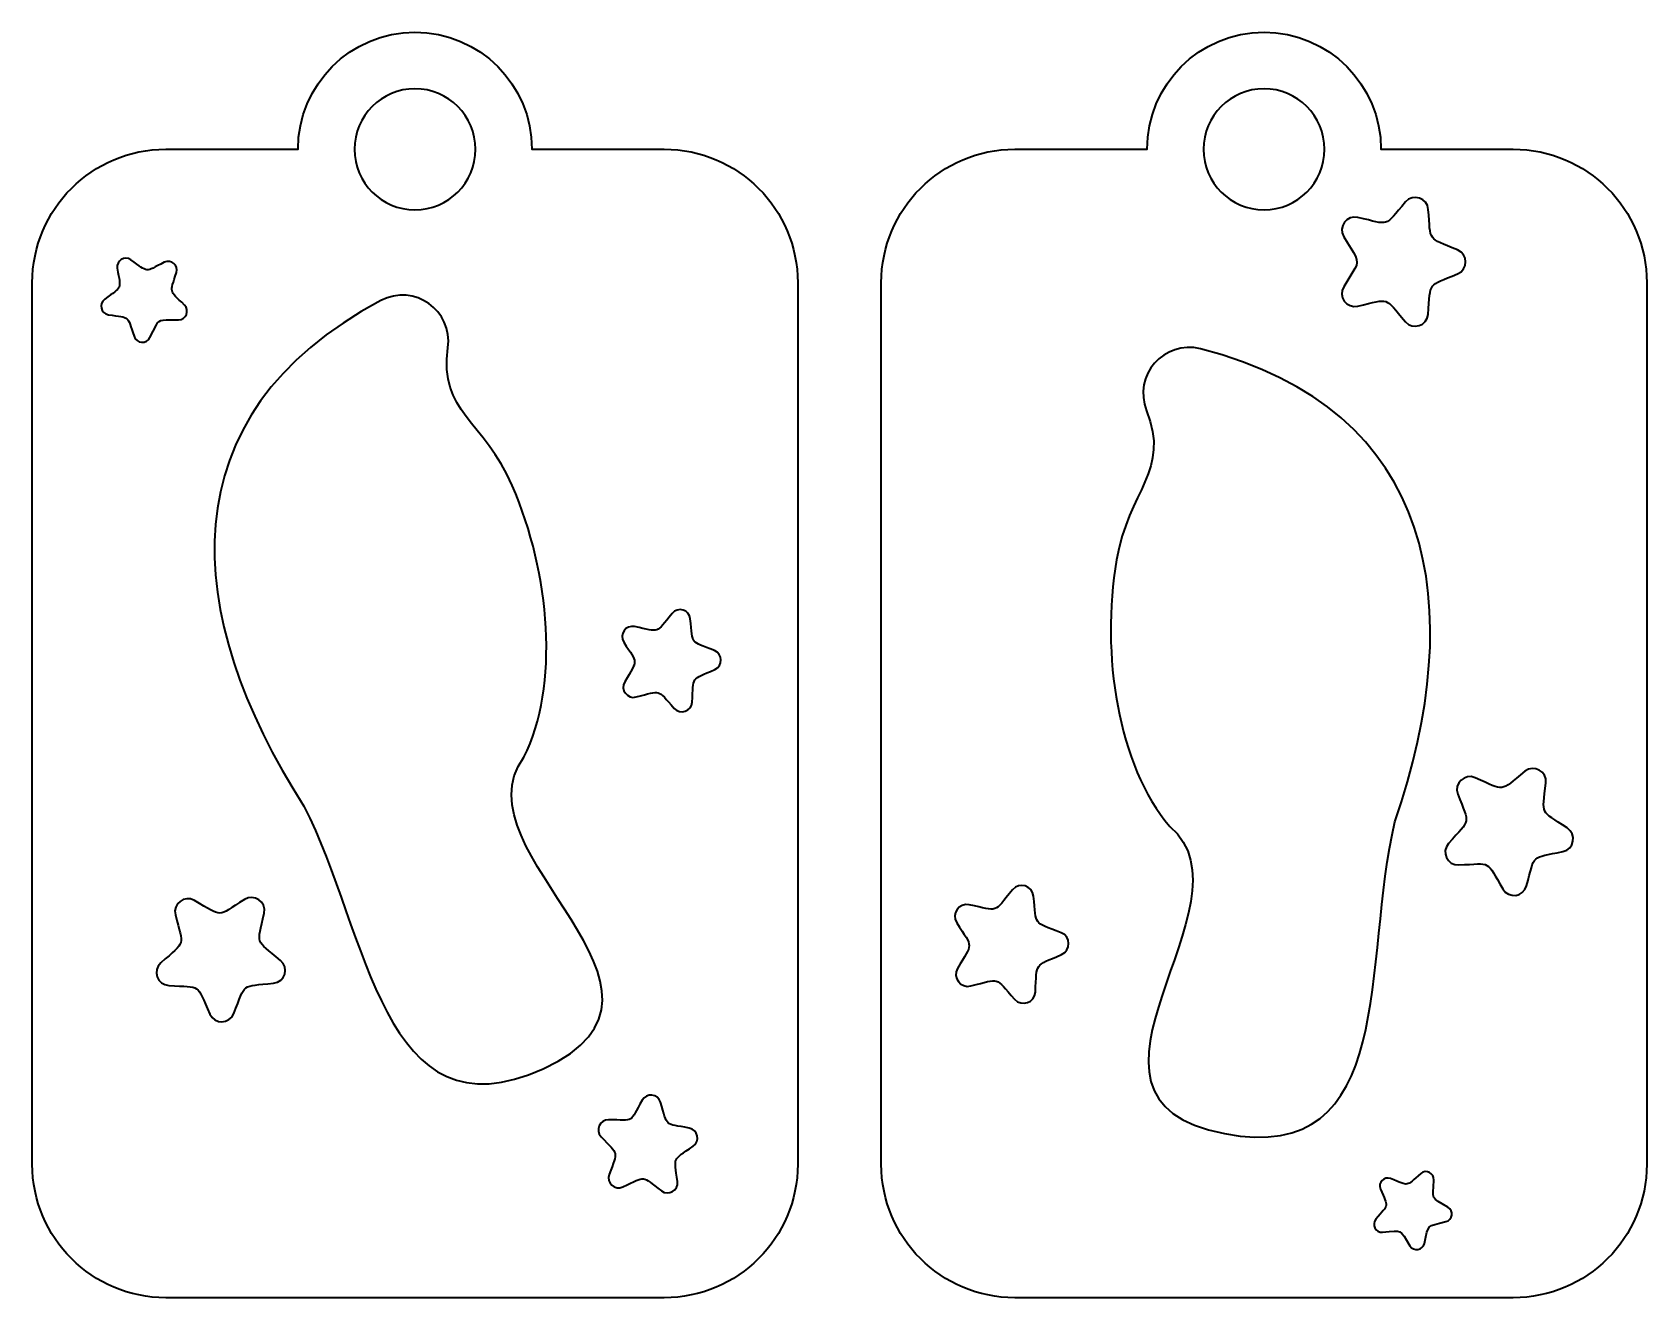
# Model space of a CAD drawing. Header units: inches. Extents: x 15.22 to 21.54, y -18.32 to -13.36.
import ezdxf

# ---------------------------------------------------------------- set-up
doc = ezdxf.new("R2010")
doc.units = ezdxf.units.IN
doc.header["$MEASUREMENT"] = 0
doc.layers.add('_U+0421_U+043B_U+043E_U+0439 2', color=7, linetype='Continuous')

msp = doc.modelspace()

# ---------------------------------------------------------------- linework, layer by layer
at = {"layer": '_U+0421_U+043B_U+043E_U+0439 2', "color": 242, "lineweight": 35, "true_color": 0xc1272d}
for points, knots in [([(17.6929, -13.8154), (17.6929, -13.8154), (17.1741, -13.8154), (17.1741, -13.8154), (17.1741, -13.5622), (16.9689, -13.357), (16.7158, -13.357), (16.4626, -13.357), (16.2574, -13.5622), (16.2574, -13.8154), (16.2574, -13.8154), (15.7387, -13.8154), (15.7387, -13.8154), (15.4499, -13.8154), (15.2158, -14.0495), (15.2158, -14.3383), (15.2158, -14.3383), (15.2158, -17.7925), (15.2158, -17.7925), (15.2158, -18.0812), (15.4499, -18.3154), (15.7387, -18.3154), (15.7387, -18.3154), (17.6929, -18.3154), (17.6929, -18.3154), (17.9816, -18.3154), (18.2158, -18.0812), (18.2158, -17.7925), (18.2158, -17.7925), (18.2158, -14.3383), (18.2158, -14.3383), (18.2158, -14.0495), (17.9816, -13.8154), (17.6929, -13.8154)], [0, 0, 0, 0, 1, 1, 1, 2, 2, 2, 3, 3, 3, 4, 4, 4, 5, 5, 5, 6, 6, 6, 7, 7, 7, 8, 8, 8, 9, 9, 9, 10, 10, 10, 11, 11, 11, 11]), ([(21.0206, -13.8154), (21.0206, -13.8154), (20.5018, -13.8154), (20.5018, -13.8154), (20.5018, -13.5622), (20.2966, -13.357), (20.0435, -13.357), (19.7904, -13.357), (19.5852, -13.5622), (19.5852, -13.8154), (19.5852, -13.8154), (19.0664, -13.8154), (19.0664, -13.8154), (18.7777, -13.8154), (18.5435, -14.0495), (18.5435, -14.3383), (18.5435, -14.3383), (18.5435, -17.7926), (18.5435, -17.7926), (18.5435, -18.0814), (18.7777, -18.3154), (19.0664, -18.3154), (19.0664, -18.3154), (21.0206, -18.3154), (21.0206, -18.3154), (21.3093, -18.3154), (21.5435, -18.0814), (21.5435, -17.7926), (21.5435, -17.7926), (21.5435, -14.3383), (21.5435, -14.3383), (21.5435, -14.0495), (21.3093, -13.8154), (21.0206, -13.8154)], [0, 0, 0, 0, 1, 1, 1, 2, 2, 2, 3, 3, 3, 4, 4, 4, 5, 5, 5, 6, 6, 6, 7, 7, 7, 8, 8, 8, 9, 9, 9, 10, 10, 10, 11, 11, 11, 11]), ([(16.7158, -13.5781), (16.8468, -13.5781), (16.953, -13.6843), (16.953, -13.8154), (16.953, -13.9464), (16.8468, -14.0526), (16.7158, -14.0526), (16.5847, -14.0526), (16.4785, -13.9464), (16.4785, -13.8154), (16.4785, -13.6843), (16.5847, -13.5781), (16.7158, -13.5781)], [0, 0, 0, 0, 1, 1, 1, 2, 2, 2, 3, 3, 3, 4, 4, 4, 4]), ([(20.0435, -13.5781), (20.1745, -13.5781), (20.2808, -13.6843), (20.2808, -13.8154), (20.2808, -13.9464), (20.1745, -14.0526), (20.0435, -14.0526), (19.9124, -14.0526), (19.8062, -13.9464), (19.8062, -13.8154), (19.8062, -13.6843), (19.9124, -13.5781), (20.0435, -13.5781)], [0, 0, 0, 0, 1, 1, 1, 2, 2, 2, 3, 3, 3, 4, 4, 4, 4]), ([(20.3563, -14.158), (20.3329, -14.1194), (20.3677, -14.0716), (20.4115, -14.0822), (20.5389, -14.1125), (20.512, -14.122), (20.5982, -14.0218), (20.6278, -13.9876), (20.6839, -14.0059), (20.6874, -14.0509), (20.698, -14.1814), (20.6809, -14.1589), (20.8025, -14.2098), (20.8442, -14.2273), (20.844, -14.2864), (20.8024, -14.3037), (20.6818, -14.3536), (20.6978, -14.3305), (20.6868, -14.4622), (20.6831, -14.5072), (20.627, -14.5254), (20.5975, -14.4911), (20.5125, -14.3918), (20.5397, -14.3999), (20.4111, -14.4301), (20.3671, -14.4405), (20.3325, -14.3927), (20.356, -14.3541), (20.356, -14.3541), (20.3997, -14.2826), (20.3997, -14.2826), (20.4202, -14.2493), (20.3991, -14.2284), (20.3563, -14.158)], [0, 0, 0, 0, 1, 1, 1, 2, 2, 2, 3, 3, 3, 4, 4, 4, 5, 5, 5, 6, 6, 6, 7, 7, 7, 8, 8, 8, 9, 9, 9, 10, 10, 10, 11, 11, 11, 11]), ([(15.677, -14.5529), (15.6634, -14.5798), (15.6241, -14.5769), (15.6145, -14.5483), (15.5865, -14.4645), (15.6007, -14.4772), (15.5144, -14.4636), (15.4847, -14.459), (15.4752, -14.4207), (15.4995, -14.4027), (15.5695, -14.3513), (15.5631, -14.3687), (15.5491, -14.2815), (15.5442, -14.2516), (15.5779, -14.2309), (15.6023, -14.2484), (15.6734, -14.2992), (15.6544, -14.2983), (15.733, -14.258), (15.7599, -14.2443), (15.7899, -14.2698), (15.7809, -14.2986), (15.7543, -14.3827), (15.7504, -14.3642), (15.8122, -14.4258), (15.8336, -14.447), (15.8186, -14.4836), (15.7884, -14.4839), (15.7332, -14.4843), (15.7142, -14.4797), (15.7023, -14.5029), (15.7023, -14.5029), (15.677, -14.5529), (15.677, -14.5529)], [0, 0, 0, 0, 1, 1, 1, 2, 2, 2, 3, 3, 3, 4, 4, 4, 5, 5, 5, 6, 6, 6, 7, 7, 7, 8, 8, 8, 9, 9, 9, 10, 10, 10, 11, 11, 11, 11]), ([(17.2184, -17.418), (16.5848, -17.7073), (16.5338, -16.8826), (16.2804, -16.3893), (15.7992, -15.6375), (15.737, -14.8576), (16.5816, -14.4083), (16.712, -14.3389), (16.8655, -14.4473), (16.8447, -14.5934), (16.8091, -14.844), (16.988, -14.8798), (17.0973, -15.1333), (17.2465, -15.4795), (17.2831, -15.917), (17.1424, -16.1979), (16.8659, -16.5723), (17.8883, -17.1123), (17.2184, -17.418)], [0, 0, 0, 0, 1, 1, 1, 2, 2, 2, 3, 3, 3, 4, 4, 4, 5, 5, 5, 6, 6, 6, 6]), ([(19.8889, -17.6725), (19.1657, -17.534), (20.0311, -16.7673), (19.6738, -16.469), (19.4707, -16.2295), (19.4027, -15.7957), (19.4656, -15.424), (19.5118, -15.1519), (19.6771, -15.0747), (19.5832, -14.8397), (19.5283, -14.7026), (19.6518, -14.5609), (19.7949, -14.5975), (20.722, -14.8341), (20.8461, -15.6065), (20.5567, -16.4508), (20.4272, -16.9901), (20.5729, -17.8036), (19.8889, -17.6725)], [0, 0, 0, 0, 1, 1, 1, 2, 2, 2, 3, 3, 3, 4, 4, 4, 5, 5, 5, 6, 6, 6, 6]), ([(17.8909, -15.8538), (17.7954, -15.8964), (17.8084, -15.8781), (17.8022, -15.9819), (17.8001, -16.0176), (17.7559, -16.0332), (17.7319, -16.0065), (17.6619, -15.9284), (17.6829, -15.9355), (17.5827, -15.9616), (17.5481, -15.9707), (17.5198, -15.9334), (17.5377, -15.9023), (17.5899, -15.8121), (17.5906, -15.8348), (17.5342, -15.7466), (17.5149, -15.7165), (17.5416, -15.678), (17.5766, -15.6855), (17.6782, -15.7072), (17.6572, -15.715), (17.7237, -15.6341), (17.7465, -15.6064), (17.7913, -15.62), (17.7949, -15.6555), (17.8059, -15.76), (17.7928, -15.7417), (17.8892, -15.7795), (17.9226, -15.7926), (17.9237, -15.8394), (17.8909, -15.8538)], [0, 0, 0, 0, 1, 1, 1, 2, 2, 2, 3, 3, 3, 4, 4, 4, 5, 5, 5, 6, 6, 6, 7, 7, 7, 8, 8, 8, 9, 9, 9, 10, 10, 10, 10]), ([(21.215, -16.567), (21.0871, -16.5943), (21.1072, -16.5743), (21.0724, -16.7018), (21.0604, -16.7454), (21.002, -16.7529), (20.9793, -16.7139), (20.9129, -16.5993), (20.9374, -16.6136), (20.8071, -16.6198), (20.762, -16.6219), (20.7367, -16.5686), (20.767, -16.5351), (20.8554, -16.4368), (20.8492, -16.464), (20.8031, -16.3422), (20.7871, -16.3), (20.83, -16.2595), (20.8713, -16.2779), (20.9922, -16.3316), (20.964, -16.3344), (21.0658, -16.2526), (21.1011, -16.2244), (21.1529, -16.2527), (21.1482, -16.2976), (21.1344, -16.4291), (21.1231, -16.4033), (21.2322, -16.4748), (21.27, -16.4997), (21.259, -16.5576), (21.215, -16.567)], [0, 0, 0, 0, 1, 1, 1, 2, 2, 2, 3, 3, 3, 4, 4, 4, 5, 5, 5, 6, 6, 6, 7, 7, 7, 8, 8, 8, 9, 9, 9, 10, 10, 10, 10]), ([(19.2499, -16.9709), (19.1405, -17.0191), (19.1547, -16.9976), (19.1472, -17.1182), (19.1446, -17.1594), (19.0936, -17.177), (19.0661, -17.1462), (18.9864, -17.057), (19.0116, -17.064), (18.8943, -17.094), (18.8543, -17.1043), (18.8218, -17.0612), (18.8425, -17.0255), (18.9028, -16.9224), (18.904, -16.9483), (18.8392, -16.8461), (18.8171, -16.8112), (18.8479, -16.7669), (18.8883, -16.7757), (19.0048, -16.8011), (18.9809, -16.8103), (19.0579, -16.717), (19.0843, -16.6852), (19.1358, -16.7009), (19.14, -16.742), (19.1521, -16.861), (19.1358, -16.8406), (19.2483, -16.8852), (19.2867, -16.9004), (19.2877, -16.9544), (19.2499, -16.9709)], [0, 0, 0, 0, 1, 1, 1, 2, 2, 2, 3, 3, 3, 4, 4, 4, 5, 5, 5, 6, 6, 6, 7, 7, 7, 8, 8, 8, 9, 9, 9, 10, 10, 10, 10]), ([(16.1617, -17.0834), (16.0318, -17.0966), (16.0539, -17.0789), (16.0055, -17.202), (15.989, -17.244), (15.9299, -17.2452), (15.9117, -17.204), (15.8581, -17.083), (15.8809, -17.0998), (15.7506, -17.092), (15.7055, -17.0893), (15.6862, -17.0336), (15.7198, -17.0034), (15.8183, -16.9152), (15.8093, -16.9419), (15.7765, -16.8155), (15.7652, -16.7719), (15.8122, -16.7362), (15.8512, -16.7589), (15.9656, -16.8251), (15.9371, -16.825), (16.0473, -16.7548), (16.0855, -16.7305), (16.1338, -16.7641), (16.1244, -16.8083), (16.0969, -16.9362), (16.0868, -16.9096), (16.189, -16.9936), (16.2237, -17.0223), (16.2067, -17.0789), (16.1617, -17.0834)], [0, 0, 0, 0, 1, 1, 1, 2, 2, 2, 3, 3, 3, 4, 4, 4, 5, 5, 5, 6, 6, 6, 7, 7, 7, 8, 8, 8, 9, 9, 9, 10, 10, 10, 10]), ([(17.8062, -17.7218), (17.7232, -17.7792), (17.7313, -17.7593), (17.7447, -17.8605), (17.7491, -17.8951), (17.7097, -17.918), (17.6819, -17.8969), (17.6014, -17.8357), (17.6233, -17.8374), (17.5309, -17.8812), (17.4994, -17.8962), (17.4654, -17.8658), (17.4769, -17.8327), (17.5102, -17.7373), (17.5153, -17.7584), (17.4451, -17.6844), (17.4211, -17.659), (17.4397, -17.6173), (17.4745, -17.618), (17.5768, -17.6202), (17.5576, -17.6305), (17.6059, -17.5419), (17.6226, -17.5114), (17.668, -17.5159), (17.678, -17.5494), (17.7075, -17.6473), (17.6917, -17.6322), (17.7909, -17.6508), (17.8254, -17.6572), (17.8348, -17.7019), (17.8062, -17.7218)], [0, 0, 0, 0, 1, 1, 1, 2, 2, 2, 3, 3, 3, 4, 4, 4, 5, 5, 5, 6, 6, 6, 7, 7, 7, 8, 8, 8, 9, 9, 9, 10, 10, 10, 10]), ([(20.756, -18.0173), (20.6786, -18.0371), (20.6904, -18.0243), (20.6721, -18.1027), (20.6658, -18.1297), (20.6303, -18.1355), (20.6156, -18.1122), (20.5732, -18.0447), (20.5888, -18.0521), (20.5083, -18.0589), (20.481, -18.0611), (20.4643, -18.0291), (20.482, -18.008), (20.5337, -17.946), (20.5306, -17.963), (20.4997, -17.8895), (20.489, -17.8641), (20.5142, -17.8384), (20.5399, -17.8487), (20.6148, -17.8787), (20.5978, -17.881), (20.6579, -17.8289), (20.6788, -17.8109), (20.7111, -17.827), (20.7092, -17.8545), (20.7039, -17.9351), (20.6963, -17.9195), (20.7645, -17.9608), (20.7881, -17.975), (20.7828, -18.0107), (20.756, -18.0173)], [0, 0, 0, 0, 1, 1, 1, 2, 2, 2, 3, 3, 3, 4, 4, 4, 5, 5, 5, 6, 6, 6, 7, 7, 7, 8, 8, 8, 9, 9, 9, 10, 10, 10, 10])]:
    msp.add_open_spline(points, degree=3, knots=knots, dxfattribs=at)

doc.saveas('drawing.dxf')
